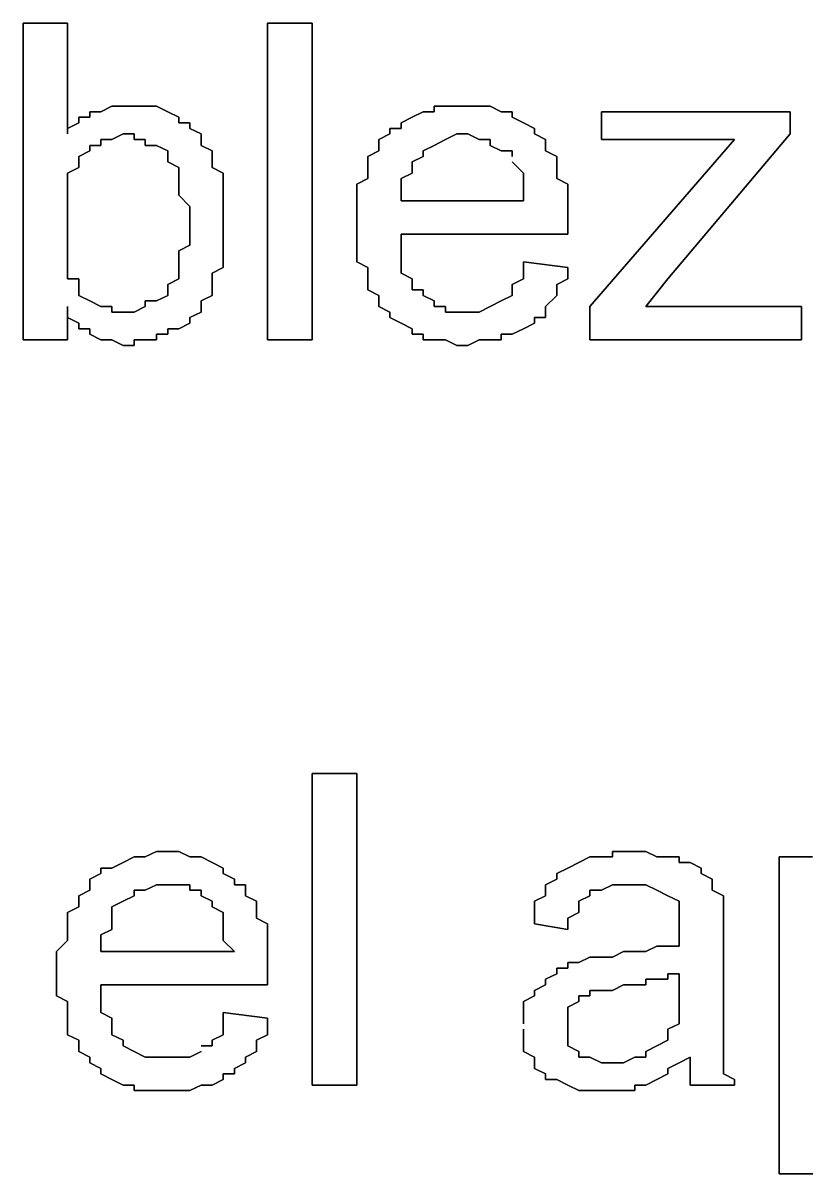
# Model space of a CAD drawing. Header units: metres. Extents: x 2.9 to 42.8, y 1.7 to 28.7.
# Drawn here: x 40.0332 to 40.282, y 18.7607 to 19.1258 of the extents above; entities that cross this region are included whole.
import ezdxf

# ---------------------------------------------------------------- set-up
doc = ezdxf.new("R2010")
doc.units = ezdxf.units.M
doc.layers.add('GRIS', color=8, linetype='Continuous')

msp = doc.modelspace()

# ---------------------------------------------------------------- linework, layer by layer
at = {"layer": 'GRIS', "lineweight": -3}
for points in [[(40.0473, 19.1258), (40.0332, 19.1258), (40.0473, 19.1258)], [(40.0332, 19.1258), (40.0332, 19.0253), (40.0332, 19.1258)], [(40.0473, 19.0906), (40.0473, 19.1258), (40.0473, 19.0906)], [(40.1249, 19.1258), (40.1108, 19.1258), (40.1249, 19.1258)], [(40.1108, 19.1258), (40.1108, 19.0253), (40.1108, 19.1258)], [(40.1249, 19.0253), (40.1249, 19.1258), (40.1249, 19.0253)], [(40.0614, 19.0994), (40.0579, 19.0976), (40.0614, 19.0994)], [(40.065, 19.0994), (40.0614, 19.0994), (40.065, 19.0994)], [(40.0685, 19.0994), (40.065, 19.0994), (40.0685, 19.0994)], [(40.072, 19.0994), (40.0685, 19.0994), (40.072, 19.0994)], [(40.0756, 19.0994), (40.072, 19.0994), (40.0756, 19.0994)], [(40.0791, 19.0976), (40.0756, 19.0994), (40.0791, 19.0976)], [(40.1673, 19.0994), (40.1637, 19.0994), (40.1673, 19.0994)], [(40.1637, 19.0994), (40.1637, 19.0976), (40.1637, 19.0994)], [(40.1708, 19.0994), (40.1673, 19.0994), (40.1708, 19.0994)], [(40.1743, 19.0994), (40.1708, 19.0994), (40.1743, 19.0994)], [(40.1779, 19.0994), (40.1743, 19.0994), (40.1779, 19.0994)], [(40.1814, 19.0994), (40.1779, 19.0994), (40.1814, 19.0994)], [(40.1849, 19.0976), (40.1814, 19.0994), (40.1849, 19.0976)], [(40.0544, 19.0959), (40.0509, 19.0959), (40.0544, 19.0959)], [(40.0509, 19.0959), (40.0509, 19.0941), (40.0509, 19.0959)], [(40.0579, 19.0976), (40.0544, 19.0976), (40.0579, 19.0976)], [(40.0544, 19.0976), (40.0544, 19.0959), (40.0544, 19.0976)], [(40.0826, 19.0959), (40.0791, 19.0976), (40.0826, 19.0959)], [(40.0826, 19.0941), (40.0826, 19.0959), (40.0826, 19.0941)], [(40.1567, 19.0959), (40.1532, 19.0941), (40.1567, 19.0959)], [(40.1602, 19.0976), (40.1567, 19.0959), (40.1602, 19.0976)], [(40.1637, 19.0976), (40.1602, 19.0976), (40.1637, 19.0976)], [(40.1884, 19.0976), (40.1849, 19.0976), (40.1884, 19.0976)], [(40.1884, 19.0959), (40.1884, 19.0976), (40.1884, 19.0959)], [(40.192, 19.0941), (40.1884, 19.0959), (40.192, 19.0941)], [(40.2766, 19.0976), (40.2167, 19.0976), (40.2766, 19.0976)], [(40.2167, 19.0976), (40.2167, 19.0888), (40.2167, 19.0976)], [(40.2766, 19.0906), (40.2766, 19.0976), (40.2766, 19.0906)], [(40.0509, 19.0941), (40.0473, 19.0923), (40.0509, 19.0941)], [(40.0473, 19.0923), (40.0473, 19.0906), (40.0473, 19.0923)], [(40.0861, 19.0941), (40.0826, 19.0941), (40.0861, 19.0941)], [(40.0861, 19.0923), (40.0861, 19.0941), (40.0861, 19.0923)], [(40.0897, 19.0906), (40.0861, 19.0923), (40.0897, 19.0906)], [(40.1532, 19.0923), (40.1496, 19.0923), (40.1532, 19.0923)], [(40.1496, 19.0923), (40.1496, 19.0906), (40.1496, 19.0923)], [(40.1532, 19.0941), (40.1532, 19.0923), (40.1532, 19.0941)], [(40.1955, 19.0923), (40.192, 19.0941), (40.1955, 19.0923)], [(40.1955, 19.0906), (40.1955, 19.0923), (40.1955, 19.0906)], [(40.0579, 19.087), (40.0579, 19.0888), (40.0579, 19.087)], [(40.0579, 19.0888), (40.0614, 19.0888), (40.0579, 19.0888)], [(40.0614, 19.0888), (40.065, 19.0906), (40.0614, 19.0888)], [(40.065, 19.0906), (40.0685, 19.0906), (40.065, 19.0906)], [(40.0685, 19.0906), (40.0685, 19.0888), (40.0685, 19.0906)], [(40.0685, 19.0888), (40.072, 19.0888), (40.0685, 19.0888)], [(40.072, 19.0888), (40.072, 19.087), (40.072, 19.0888)], [(40.0897, 19.087), (40.0897, 19.0906), (40.0897, 19.087)], [(40.1496, 19.0906), (40.1461, 19.0888), (40.1496, 19.0906)], [(40.1461, 19.0888), (40.1461, 19.087), (40.1461, 19.0888)], [(40.1637, 19.087), (40.1673, 19.0888), (40.1637, 19.087)], [(40.1673, 19.0888), (40.1708, 19.0906), (40.1673, 19.0888)], [(40.1708, 19.0906), (40.1743, 19.0906), (40.1708, 19.0906)], [(40.1743, 19.0906), (40.1779, 19.0888), (40.1743, 19.0906)], [(40.1779, 19.0888), (40.1814, 19.0888), (40.1779, 19.0888)], [(40.1814, 19.0888), (40.1814, 19.087), (40.1814, 19.0888)], [(40.199, 19.0888), (40.1955, 19.0906), (40.199, 19.0888)], [(40.199, 19.087), (40.199, 19.0888), (40.199, 19.087)], [(40.259, 19.0888), (40.2131, 19.0359), (40.259, 19.0888)], [(40.2167, 19.0888), (40.2484, 19.0888), (40.2167, 19.0888)], [(40.2378, 19.0447), (40.2766, 19.0906), (40.2378, 19.0447)], [(40.2484, 19.0888), (40.2519, 19.0888), (40.2484, 19.0888)], [(40.2519, 19.0888), (40.2555, 19.0888), (40.2519, 19.0888)], [(40.2555, 19.0888), (40.259, 19.0888), (40.2555, 19.0888)], [(40.0509, 19.0835), (40.0544, 19.0853), (40.0509, 19.0835)], [(40.0544, 19.0853), (40.0544, 19.087), (40.0544, 19.0853)], [(40.0544, 19.087), (40.0579, 19.087), (40.0544, 19.087)], [(40.072, 19.087), (40.0756, 19.087), (40.072, 19.087)], [(40.0756, 19.087), (40.0791, 19.0853), (40.0756, 19.087)], [(40.0791, 19.0853), (40.0791, 19.0835), (40.0791, 19.0853)], [(40.0932, 19.0853), (40.0897, 19.087), (40.0932, 19.0853)], [(40.0932, 19.0835), (40.0932, 19.0853), (40.0932, 19.0835)], [(40.1461, 19.0853), (40.1426, 19.0835), (40.1461, 19.0853)], [(40.1461, 19.087), (40.1461, 19.0853), (40.1461, 19.087)], [(40.1602, 19.0853), (40.1637, 19.087), (40.1602, 19.0853)], [(40.1602, 19.0835), (40.1602, 19.0853), (40.1602, 19.0835)], [(40.1814, 19.087), (40.1849, 19.0853), (40.1814, 19.087)], [(40.1849, 19.0853), (40.1884, 19.0853), (40.1849, 19.0853)], [(40.1884, 19.0853), (40.1884, 19.0835), (40.1884, 19.0853)], [(40.199, 19.0853), (40.199, 19.087), (40.199, 19.0853)], [(40.2026, 19.0835), (40.199, 19.0853), (40.2026, 19.0835)], [(40.0509, 19.0818), (40.0509, 19.0835), (40.0509, 19.0818)], [(40.0509, 19.08), (40.0509, 19.0818), (40.0509, 19.08)], [(40.0791, 19.0835), (40.0791, 19.0818), (40.0791, 19.0835)], [(40.0791, 19.0818), (40.0826, 19.08), (40.0791, 19.0818)], [(40.0932, 19.0818), (40.0932, 19.0835), (40.0932, 19.0818)], [(40.0932, 19.08), (40.0932, 19.0818), (40.0932, 19.08)], [(40.1426, 19.0835), (40.1426, 19.0818), (40.1426, 19.0835)], [(40.1426, 19.0818), (40.1426, 19.0782), (40.1426, 19.0818)], [(40.1567, 19.0818), (40.1602, 19.0835), (40.1567, 19.0818)], [(40.1567, 19.08), (40.1567, 19.0818), (40.1567, 19.08)], [(40.1884, 19.0818), (40.192, 19.0782), (40.1884, 19.0818)], [(40.2026, 19.0818), (40.2026, 19.0835), (40.2026, 19.0818)], [(40.2026, 19.0782), (40.2026, 19.0818), (40.2026, 19.0782)], [(40.0473, 19.0782), (40.0509, 19.08), (40.0473, 19.0782)], [(40.0473, 19.0747), (40.0473, 19.0782), (40.0473, 19.0747)], [(40.0826, 19.08), (40.0826, 19.0782), (40.0826, 19.08)], [(40.0826, 19.0782), (40.0826, 19.0747), (40.0826, 19.0782)], [(40.0967, 19.0782), (40.0932, 19.08), (40.0967, 19.0782)], [(40.0967, 19.0765), (40.0967, 19.0782), (40.0967, 19.0765)], [(40.0967, 19.0729), (40.0967, 19.0765), (40.0967, 19.0729)], [(40.1426, 19.0765), (40.1391, 19.0747), (40.1426, 19.0765)], [(40.1426, 19.0782), (40.1426, 19.0765), (40.1426, 19.0782)], [(40.1532, 19.0765), (40.1567, 19.0782), (40.1532, 19.0765)], [(40.1532, 19.0747), (40.1532, 19.0765), (40.1532, 19.0747)], [(40.1567, 19.0782), (40.1567, 19.08), (40.1567, 19.0782)], [(40.192, 19.0782), (40.192, 19.0765), (40.192, 19.0782)], [(40.192, 19.0765), (40.192, 19.0747), (40.192, 19.0765)], [(40.2026, 19.0765), (40.2026, 19.0782), (40.2026, 19.0765)], [(40.2061, 19.0747), (40.2026, 19.0765), (40.2061, 19.0747)], [(40.0473, 19.0729), (40.0473, 19.0747), (40.0473, 19.0729)], [(40.0473, 19.0712), (40.0473, 19.0729), (40.0473, 19.0712)], [(40.0826, 19.0747), (40.0826, 19.0729), (40.0826, 19.0747)], [(40.0826, 19.0729), (40.0826, 19.0712), (40.0826, 19.0729)], [(40.0967, 19.0712), (40.0967, 19.0729), (40.0967, 19.0712)], [(40.1391, 19.0747), (40.1391, 19.0729), (40.1391, 19.0747)], [(40.1391, 19.0729), (40.1391, 19.0694), (40.1391, 19.0729)], [(40.1532, 19.0712), (40.1532, 19.0747), (40.1532, 19.0712)], [(40.192, 19.0747), (40.192, 19.0712), (40.192, 19.0747)], [(40.2061, 19.0712), (40.2061, 19.0747), (40.2061, 19.0712)], [(40.0473, 19.0676), (40.0473, 19.0712), (40.0473, 19.0676)], [(40.0826, 19.0712), (40.0861, 19.0676), (40.0826, 19.0712)], [(40.0967, 19.0694), (40.0967, 19.0712), (40.0967, 19.0694)], [(40.0967, 19.0659), (40.0967, 19.0694), (40.0967, 19.0659)], [(40.1391, 19.0694), (40.1391, 19.0676), (40.1391, 19.0694)], [(40.1532, 19.0694), (40.1532, 19.0712), (40.1532, 19.0694)], [(40.192, 19.0694), (40.1532, 19.0694), (40.192, 19.0694)], [(40.192, 19.0712), (40.192, 19.0694), (40.192, 19.0712)], [(40.2061, 19.0694), (40.2061, 19.0712), (40.2061, 19.0694)], [(40.2061, 19.0676), (40.2061, 19.0694), (40.2061, 19.0676)], [(40.0473, 19.0659), (40.0473, 19.0676), (40.0473, 19.0659)], [(40.0473, 19.0623), (40.0473, 19.0659), (40.0473, 19.0623)], [(40.0861, 19.0676), (40.0861, 19.0659), (40.0861, 19.0676)], [(40.0861, 19.0659), (40.0861, 19.0623), (40.0861, 19.0659)], [(40.0967, 19.0641), (40.0967, 19.0659), (40.0967, 19.0641)], [(40.1391, 19.0676), (40.1391, 19.0641), (40.1391, 19.0676)], [(40.2061, 19.0641), (40.2061, 19.0676), (40.2061, 19.0641)], [(40.0473, 19.0588), (40.0473, 19.0623), (40.0473, 19.0588)], [(40.0861, 19.0623), (40.0861, 19.0606), (40.0861, 19.0623)], [(40.0967, 19.0623), (40.0967, 19.0641), (40.0967, 19.0623)], [(40.0967, 19.0606), (40.0967, 19.0623), (40.0967, 19.0606)], [(40.1391, 19.0641), (40.1391, 19.0623), (40.1391, 19.0641)], [(40.1391, 19.0623), (40.1391, 19.0606), (40.1391, 19.0623)], [(40.2061, 19.0623), (40.2061, 19.0641), (40.2061, 19.0623)], [(40.2061, 19.0606), (40.2061, 19.0623), (40.2061, 19.0606)], [(40.0473, 19.0571), (40.0473, 19.0588), (40.0473, 19.0571)], [(40.0861, 19.0606), (40.0861, 19.0588), (40.0861, 19.0606)], [(40.0861, 19.0588), (40.0861, 19.0553), (40.0861, 19.0588)], [(40.0967, 19.0571), (40.0967, 19.0606), (40.0967, 19.0571)], [(40.1391, 19.0606), (40.1391, 19.0571), (40.1391, 19.0606)], [(40.1532, 19.0571), (40.1532, 19.0588), (40.1532, 19.0571)], [(40.1532, 19.0588), (40.2061, 19.0588), (40.1532, 19.0588)], [(40.2061, 19.0588), (40.2061, 19.0606), (40.2061, 19.0588)], [(40.0473, 19.0535), (40.0473, 19.0571), (40.0473, 19.0535)], [(40.0861, 19.0553), (40.0826, 19.0535), (40.0861, 19.0553)], [(40.0967, 19.0553), (40.0967, 19.0571), (40.0967, 19.0553)], [(40.0967, 19.0518), (40.0967, 19.0553), (40.0967, 19.0518)], [(40.1391, 19.0571), (40.1391, 19.0553), (40.1391, 19.0571)], [(40.1391, 19.0553), (40.1391, 19.0518), (40.1391, 19.0553)], [(40.1532, 19.0535), (40.1532, 19.0571), (40.1532, 19.0535)], [(40.0473, 19.0518), (40.0473, 19.0535), (40.0473, 19.0518)], [(40.0473, 19.05), (40.0473, 19.0518), (40.0473, 19.05)], [(40.0826, 19.0535), (40.0826, 19.0518), (40.0826, 19.0535)], [(40.0826, 19.0518), (40.0826, 19.0482), (40.0826, 19.0518)], [(40.0967, 19.05), (40.0967, 19.0518), (40.0967, 19.05)], [(40.1391, 19.0518), (40.1391, 19.05), (40.1391, 19.0518)], [(40.1532, 19.0518), (40.1532, 19.0535), (40.1532, 19.0518)], [(40.1532, 19.0482), (40.1532, 19.0518), (40.1532, 19.0482)], [(40.0473, 19.0465), (40.0473, 19.05), (40.0473, 19.0465)], [(40.0826, 19.0482), (40.0826, 19.0465), (40.0826, 19.0482)], [(40.0932, 19.0465), (40.0967, 19.0482), (40.0932, 19.0465)], [(40.0967, 19.0482), (40.0967, 19.05), (40.0967, 19.0482)], [(40.1391, 19.05), (40.1426, 19.0482), (40.1391, 19.05)], [(40.1426, 19.0482), (40.1426, 19.0447), (40.1426, 19.0482)], [(40.1532, 19.0465), (40.1532, 19.0482), (40.1532, 19.0465)], [(40.192, 19.05), (40.192, 19.0465), (40.192, 19.05)], [(40.2061, 19.0482), (40.192, 19.05), (40.2061, 19.0482)], [(40.2061, 19.0447), (40.2061, 19.0482), (40.2061, 19.0447)], [(40.0473, 19.0447), (40.0473, 19.0465), (40.0473, 19.0447)], [(40.0509, 19.0447), (40.0473, 19.0447), (40.0509, 19.0447)], [(40.0509, 19.0412), (40.0509, 19.0447), (40.0509, 19.0412)], [(40.0826, 19.0447), (40.0791, 19.0429), (40.0826, 19.0447)], [(40.0826, 19.0465), (40.0826, 19.0447), (40.0826, 19.0465)], [(40.0932, 19.0429), (40.0932, 19.0465), (40.0932, 19.0429)], [(40.1426, 19.0447), (40.1426, 19.0429), (40.1426, 19.0447)], [(40.1567, 19.0447), (40.1532, 19.0465), (40.1567, 19.0447)], [(40.1567, 19.0429), (40.1567, 19.0447), (40.1567, 19.0429)], [(40.192, 19.0447), (40.1884, 19.0429), (40.192, 19.0447)], [(40.192, 19.0465), (40.192, 19.0447), (40.192, 19.0465)], [(40.2026, 19.0429), (40.2061, 19.0447), (40.2026, 19.0429)], [(40.2308, 19.0359), (40.2378, 19.0447), (40.2308, 19.0359)], [(40.0509, 19.0394), (40.0509, 19.0412), (40.0509, 19.0394)], [(40.0791, 19.0429), (40.0791, 19.0412), (40.0791, 19.0429)], [(40.0791, 19.0412), (40.0791, 19.0394), (40.0791, 19.0412)], [(40.0932, 19.0412), (40.0932, 19.0429), (40.0932, 19.0412)], [(40.0932, 19.0394), (40.0932, 19.0412), (40.0932, 19.0394)], [(40.1426, 19.0429), (40.1426, 19.0412), (40.1426, 19.0429)], [(40.1426, 19.0412), (40.1461, 19.0394), (40.1426, 19.0412)], [(40.1567, 19.0412), (40.1567, 19.0429), (40.1567, 19.0412)], [(40.1602, 19.0412), (40.1567, 19.0412), (40.1602, 19.0412)], [(40.1602, 19.0394), (40.1602, 19.0412), (40.1602, 19.0394)], [(40.1884, 19.0429), (40.1884, 19.0412), (40.1884, 19.0429)], [(40.1884, 19.0412), (40.1884, 19.0394), (40.1884, 19.0412)], [(40.2026, 19.0412), (40.2026, 19.0429), (40.2026, 19.0412)], [(40.2026, 19.0394), (40.2026, 19.0412), (40.2026, 19.0394)], [(40.0544, 19.0377), (40.0509, 19.0394), (40.0544, 19.0377)], [(40.0579, 19.0359), (40.0544, 19.0377), (40.0579, 19.0359)], [(40.0756, 19.0377), (40.072, 19.0377), (40.0756, 19.0377)], [(40.072, 19.0377), (40.072, 19.0359), (40.072, 19.0377)], [(40.0791, 19.0394), (40.0756, 19.0377), (40.0791, 19.0394)], [(40.0897, 19.0377), (40.0932, 19.0394), (40.0897, 19.0377)], [(40.0897, 19.0359), (40.0897, 19.0377), (40.0897, 19.0359)], [(40.1461, 19.0394), (40.1461, 19.0377), (40.1461, 19.0394)], [(40.1461, 19.0377), (40.1461, 19.0359), (40.1461, 19.0377)], [(40.1637, 19.0377), (40.1602, 19.0394), (40.1637, 19.0377)], [(40.1637, 19.0359), (40.1637, 19.0377), (40.1637, 19.0359)], [(40.1849, 19.0377), (40.1814, 19.0359), (40.1849, 19.0377)], [(40.1884, 19.0394), (40.1849, 19.0377), (40.1884, 19.0394)], [(40.199, 19.0359), (40.2026, 19.0394), (40.199, 19.0359)], [(40.0473, 19.0253), (40.0473, 19.0359), (40.0473, 19.0253)], [(40.0473, 19.0359), (40.0473, 19.0341), (40.0473, 19.0359)], [(40.0473, 19.0341), (40.0473, 19.0324), (40.0473, 19.0341)], [(40.0614, 19.0359), (40.0579, 19.0359), (40.0614, 19.0359)], [(40.0614, 19.0341), (40.0614, 19.0359), (40.0614, 19.0341)], [(40.065, 19.0341), (40.0614, 19.0341), (40.065, 19.0341)], [(40.0685, 19.0341), (40.065, 19.0341), (40.0685, 19.0341)], [(40.072, 19.0359), (40.0685, 19.0341), (40.072, 19.0359)], [(40.0861, 19.0324), (40.0897, 19.0341), (40.0861, 19.0324)], [(40.0897, 19.0341), (40.0897, 19.0359), (40.0897, 19.0341)], [(40.1461, 19.0359), (40.1496, 19.0341), (40.1461, 19.0359)], [(40.1496, 19.0341), (40.1496, 19.0324), (40.1496, 19.0341)], [(40.1673, 19.0359), (40.1637, 19.0359), (40.1673, 19.0359)], [(40.1673, 19.0341), (40.1673, 19.0359), (40.1673, 19.0341)], [(40.1708, 19.0341), (40.1673, 19.0341), (40.1708, 19.0341)], [(40.1743, 19.0341), (40.1708, 19.0341), (40.1743, 19.0341)], [(40.1779, 19.0341), (40.1743, 19.0341), (40.1779, 19.0341)], [(40.1814, 19.0359), (40.1779, 19.0341), (40.1814, 19.0359)], [(40.199, 19.0341), (40.199, 19.0359), (40.199, 19.0341)], [(40.199, 19.0324), (40.199, 19.0341), (40.199, 19.0324)], [(40.2131, 19.0359), (40.2131, 19.0253), (40.2131, 19.0359)], [(40.2343, 19.0359), (40.2308, 19.0359), (40.2343, 19.0359)], [(40.2378, 19.0359), (40.2343, 19.0359), (40.2378, 19.0359)], [(40.2414, 19.0359), (40.2378, 19.0359), (40.2414, 19.0359)], [(40.2449, 19.0359), (40.2414, 19.0359), (40.2449, 19.0359)], [(40.2802, 19.0359), (40.2449, 19.0359), (40.2802, 19.0359)], [(40.2802, 19.0253), (40.2802, 19.0359), (40.2802, 19.0253)], [(40.0473, 19.0324), (40.0509, 19.0306), (40.0473, 19.0324)], [(40.0509, 19.0306), (40.0509, 19.0288), (40.0509, 19.0306)], [(40.0826, 19.0288), (40.0861, 19.0306), (40.0826, 19.0288)], [(40.0861, 19.0306), (40.0861, 19.0324), (40.0861, 19.0306)], [(40.1496, 19.0324), (40.1532, 19.0306), (40.1496, 19.0324)], [(40.1532, 19.0306), (40.1567, 19.0288), (40.1532, 19.0306)], [(40.192, 19.0288), (40.1955, 19.0306), (40.192, 19.0288)], [(40.1955, 19.0306), (40.1955, 19.0324), (40.1955, 19.0306)], [(40.1955, 19.0324), (40.199, 19.0324), (40.1955, 19.0324)], [(40.0509, 19.0288), (40.0544, 19.0288), (40.0509, 19.0288)], [(40.0544, 19.0288), (40.0544, 19.0271), (40.0544, 19.0288)], [(40.0544, 19.0271), (40.0579, 19.0253), (40.0544, 19.0271)], [(40.0756, 19.0253), (40.0756, 19.0271), (40.0756, 19.0253)], [(40.0756, 19.0271), (40.0791, 19.0271), (40.0756, 19.0271)], [(40.0791, 19.0271), (40.0791, 19.0288), (40.0791, 19.0271)], [(40.0791, 19.0288), (40.0826, 19.0288), (40.0791, 19.0288)], [(40.1567, 19.0288), (40.1567, 19.0271), (40.1567, 19.0288)], [(40.1567, 19.0271), (40.1602, 19.0271), (40.1567, 19.0271)], [(40.1602, 19.0271), (40.1602, 19.0253), (40.1602, 19.0271)], [(40.1849, 19.0253), (40.1849, 19.0271), (40.1849, 19.0253)], [(40.1849, 19.0271), (40.1884, 19.0271), (40.1849, 19.0271)], [(40.1884, 19.0271), (40.192, 19.0288), (40.1884, 19.0271)], [(40.0332, 19.0253), (40.0473, 19.0253), (40.0332, 19.0253)], [(40.0579, 19.0253), (40.0614, 19.0253), (40.0579, 19.0253)], [(40.0614, 19.0253), (40.065, 19.0235), (40.0614, 19.0253)], [(40.065, 19.0235), (40.0685, 19.0235), (40.065, 19.0235)], [(40.0685, 19.0235), (40.0685, 19.0253), (40.0685, 19.0235)], [(40.0685, 19.0253), (40.072, 19.0253), (40.0685, 19.0253)], [(40.072, 19.0253), (40.0756, 19.0253), (40.072, 19.0253)], [(40.1108, 19.0253), (40.1249, 19.0253), (40.1108, 19.0253)], [(40.1602, 19.0253), (40.1637, 19.0253), (40.1602, 19.0253)], [(40.1637, 19.0253), (40.1673, 19.0253), (40.1637, 19.0253)], [(40.1673, 19.0253), (40.1708, 19.0235), (40.1673, 19.0253)], [(40.1708, 19.0235), (40.1743, 19.0235), (40.1708, 19.0235)], [(40.1743, 19.0235), (40.1779, 19.0253), (40.1743, 19.0235)], [(40.1779, 19.0253), (40.1814, 19.0253), (40.1779, 19.0253)], [(40.1814, 19.0253), (40.1849, 19.0253), (40.1814, 19.0253)], [(40.2131, 19.0253), (40.2802, 19.0253), (40.2131, 19.0253)], [(40.1391, 18.8877), (40.1249, 18.8877), (40.1391, 18.8877)], [(40.1249, 18.8877), (40.1249, 18.7889), (40.1249, 18.8877)], [(40.1391, 18.7889), (40.1391, 18.8877), (40.1391, 18.7889)], [(40.0685, 18.8613), (40.065, 18.8595), (40.0685, 18.8613)], [(40.072, 18.8613), (40.0685, 18.8613), (40.072, 18.8613)], [(40.0756, 18.863), (40.072, 18.8613), (40.0756, 18.863)], [(40.0791, 18.863), (40.0756, 18.863), (40.0791, 18.863)], [(40.0826, 18.863), (40.0791, 18.863), (40.0826, 18.863)], [(40.0861, 18.8613), (40.0826, 18.863), (40.0861, 18.8613)], [(40.0897, 18.8613), (40.0861, 18.8613), (40.0897, 18.8613)], [(40.0932, 18.8595), (40.0897, 18.8613), (40.0932, 18.8595)], [(40.2131, 18.8613), (40.2096, 18.8595), (40.2131, 18.8613)], [(40.2167, 18.8613), (40.2131, 18.8613), (40.2167, 18.8613)], [(40.2202, 18.8613), (40.2167, 18.8613), (40.2202, 18.8613)], [(40.2237, 18.863), (40.2202, 18.863), (40.2237, 18.863)], [(40.2202, 18.863), (40.2202, 18.8613), (40.2202, 18.863)], [(40.2273, 18.863), (40.2237, 18.863), (40.2273, 18.863)], [(40.2308, 18.863), (40.2273, 18.863), (40.2308, 18.863)], [(40.2343, 18.8613), (40.2308, 18.863), (40.2343, 18.8613)], [(40.2378, 18.8613), (40.2343, 18.8613), (40.2378, 18.8613)], [(40.2414, 18.8613), (40.2378, 18.8613), (40.2414, 18.8613)], [(40.2414, 18.8595), (40.2414, 18.8613), (40.2414, 18.8595)], [(40.2837, 18.8613), (40.2731, 18.8613), (40.2837, 18.8613)], [(40.2731, 18.8613), (40.2731, 18.7607), (40.2731, 18.8613)], [(40.0614, 18.8577), (40.0579, 18.8577), (40.0614, 18.8577)], [(40.0579, 18.8577), (40.0579, 18.856), (40.0579, 18.8577)], [(40.065, 18.8595), (40.0614, 18.8577), (40.065, 18.8595)], [(40.0967, 18.8577), (40.0932, 18.8595), (40.0967, 18.8577)], [(40.0967, 18.856), (40.0967, 18.8577), (40.0967, 18.856)], [(40.2061, 18.8577), (40.2026, 18.856), (40.2061, 18.8577)], [(40.2096, 18.8595), (40.2061, 18.8577), (40.2096, 18.8595)], [(40.2449, 18.8595), (40.2414, 18.8595), (40.2449, 18.8595)], [(40.2484, 18.8577), (40.2449, 18.8595), (40.2484, 18.8577)], [(40.2484, 18.856), (40.2484, 18.8577), (40.2484, 18.856)], [(40.0579, 18.856), (40.0544, 18.8542), (40.0579, 18.856)], [(40.0544, 18.8542), (40.0544, 18.8524), (40.0544, 18.8542)], [(40.1003, 18.8542), (40.0967, 18.856), (40.1003, 18.8542)], [(40.1003, 18.8524), (40.1003, 18.8542), (40.1003, 18.8524)], [(40.2026, 18.8542), (40.199, 18.8524), (40.2026, 18.8542)], [(40.2026, 18.856), (40.2026, 18.8542), (40.2026, 18.856)], [(40.2519, 18.8542), (40.2484, 18.856), (40.2519, 18.8542)], [(40.2519, 18.8524), (40.2519, 18.8542), (40.2519, 18.8524)], [(40.0544, 18.8507), (40.0509, 18.8489), (40.0544, 18.8507)], [(40.0544, 18.8524), (40.0544, 18.8507), (40.0544, 18.8524)], [(40.0685, 18.8489), (40.0685, 18.8507), (40.0685, 18.8489)], [(40.0685, 18.8507), (40.072, 18.8507), (40.0685, 18.8507)], [(40.072, 18.8507), (40.0756, 18.8524), (40.072, 18.8507)], [(40.0756, 18.8524), (40.0791, 18.8524), (40.0756, 18.8524)], [(40.0791, 18.8524), (40.0826, 18.8524), (40.0791, 18.8524)], [(40.0826, 18.8524), (40.0861, 18.8524), (40.0826, 18.8524)], [(40.0861, 18.8524), (40.0861, 18.8507), (40.0861, 18.8524)], [(40.0861, 18.8507), (40.0897, 18.8507), (40.0861, 18.8507)], [(40.0897, 18.8507), (40.0897, 18.8489), (40.0897, 18.8507)], [(40.1038, 18.8524), (40.1003, 18.8524), (40.1038, 18.8524)], [(40.1038, 18.8507), (40.1038, 18.8524), (40.1038, 18.8507)], [(40.1038, 18.8489), (40.1038, 18.8507), (40.1038, 18.8489)], [(40.199, 18.8524), (40.199, 18.8507), (40.199, 18.8524)], [(40.199, 18.8507), (40.199, 18.8489), (40.199, 18.8507)], [(40.2131, 18.8489), (40.2131, 18.8507), (40.2131, 18.8489)], [(40.2131, 18.8507), (40.2167, 18.8507), (40.2131, 18.8507)], [(40.2167, 18.8507), (40.2202, 18.8524), (40.2167, 18.8507)], [(40.2202, 18.8524), (40.2237, 18.8524), (40.2202, 18.8524)], [(40.2237, 18.8524), (40.2273, 18.8524), (40.2237, 18.8524)], [(40.2273, 18.8524), (40.2308, 18.8524), (40.2273, 18.8524)], [(40.2308, 18.8524), (40.2343, 18.8507), (40.2308, 18.8524)], [(40.2343, 18.8507), (40.2378, 18.8489), (40.2343, 18.8507)], [(40.2519, 18.8507), (40.2519, 18.8524), (40.2519, 18.8507)], [(40.2555, 18.8489), (40.2519, 18.8507), (40.2555, 18.8489)], [(40.0509, 18.8489), (40.0509, 18.8472), (40.0509, 18.8489)], [(40.0509, 18.8472), (40.0509, 18.8454), (40.0509, 18.8472)], [(40.0614, 18.8454), (40.065, 18.8472), (40.0614, 18.8454)], [(40.065, 18.8472), (40.0685, 18.8489), (40.065, 18.8472)], [(40.0897, 18.8489), (40.0932, 18.8472), (40.0897, 18.8489)], [(40.0932, 18.8472), (40.0932, 18.8454), (40.0932, 18.8472)], [(40.1073, 18.8472), (40.1038, 18.8489), (40.1073, 18.8472)], [(40.1073, 18.8454), (40.1073, 18.8472), (40.1073, 18.8454)], [(40.199, 18.8489), (40.1955, 18.8472), (40.199, 18.8489)], [(40.1955, 18.8472), (40.1955, 18.8454), (40.1955, 18.8472)], [(40.2096, 18.8472), (40.2131, 18.8489), (40.2096, 18.8472)], [(40.2096, 18.8436), (40.2096, 18.8472), (40.2096, 18.8436)], [(40.2378, 18.8489), (40.2414, 18.8472), (40.2378, 18.8489)], [(40.2414, 18.8472), (40.2414, 18.8454), (40.2414, 18.8472)], [(40.2555, 18.8472), (40.2555, 18.8489), (40.2555, 18.8472)], [(40.2555, 18.8454), (40.2555, 18.8472), (40.2555, 18.8454)], [(40.0509, 18.8454), (40.0473, 18.8436), (40.0509, 18.8454)], [(40.0473, 18.8436), (40.0473, 18.8419), (40.0473, 18.8436)], [(40.0614, 18.8436), (40.0614, 18.8454), (40.0614, 18.8436)], [(40.0614, 18.8419), (40.0614, 18.8436), (40.0614, 18.8419)], [(40.0932, 18.8454), (40.0967, 18.8436), (40.0932, 18.8454)], [(40.0967, 18.8436), (40.0967, 18.8419), (40.0967, 18.8436)], [(40.1073, 18.8436), (40.1073, 18.8454), (40.1073, 18.8436)], [(40.1073, 18.8419), (40.1073, 18.8436), (40.1073, 18.8419)], [(40.1955, 18.8454), (40.1955, 18.8436), (40.1955, 18.8454)], [(40.1955, 18.8436), (40.1955, 18.8401), (40.1955, 18.8436)], [(40.2061, 18.8419), (40.2096, 18.8436), (40.2061, 18.8419)], [(40.2414, 18.8454), (40.2414, 18.8436), (40.2414, 18.8454)], [(40.2414, 18.8436), (40.2414, 18.8401), (40.2414, 18.8436)], [(40.2555, 18.8436), (40.2555, 18.8454), (40.2555, 18.8436)], [(40.2555, 18.8401), (40.2555, 18.8436), (40.2555, 18.8401)], [(40.0473, 18.8419), (40.0473, 18.8401), (40.0473, 18.8419)], [(40.0473, 18.8401), (40.0473, 18.8366), (40.0473, 18.8401)], [(40.0614, 18.8383), (40.0614, 18.8419), (40.0614, 18.8383)], [(40.0967, 18.8419), (40.0967, 18.8401), (40.0967, 18.8419)], [(40.0967, 18.8401), (40.0967, 18.8366), (40.0967, 18.8401)], [(40.1108, 18.8401), (40.1073, 18.8419), (40.1108, 18.8401)], [(40.1108, 18.8366), (40.1108, 18.8401), (40.1108, 18.8366)], [(40.1955, 18.8401), (40.2061, 18.8383), (40.1955, 18.8401)], [(40.2061, 18.8401), (40.2061, 18.8419), (40.2061, 18.8401)], [(40.2061, 18.8383), (40.2061, 18.8401), (40.2061, 18.8383)], [(40.2414, 18.8401), (40.2414, 18.8383), (40.2414, 18.8401)], [(40.2555, 18.8366), (40.2555, 18.8401), (40.2555, 18.8366)], [(40.0473, 18.8366), (40.0473, 18.8348), (40.0473, 18.8366)], [(40.0579, 18.8366), (40.0614, 18.8383), (40.0579, 18.8366)], [(40.0579, 18.8348), (40.0579, 18.8366), (40.0579, 18.8348)], [(40.0967, 18.8366), (40.0967, 18.8348), (40.0967, 18.8366)], [(40.1108, 18.8348), (40.1108, 18.8366), (40.1108, 18.8348)], [(40.2414, 18.8383), (40.2414, 18.8366), (40.2414, 18.8383)], [(40.2414, 18.8366), (40.2414, 18.8348), (40.2414, 18.8366)], [(40.2555, 18.8348), (40.2555, 18.8366), (40.2555, 18.8348)], [(40.0473, 18.8348), (40.0438, 18.8313), (40.0473, 18.8348)], [(40.0579, 18.8313), (40.0579, 18.8348), (40.0579, 18.8313)], [(40.0967, 18.8348), (40.1003, 18.8313), (40.0967, 18.8348)], [(40.1108, 18.8313), (40.1108, 18.8348), (40.1108, 18.8313)], [(40.2343, 18.833), (40.2308, 18.8313), (40.2343, 18.833)], [(40.2378, 18.833), (40.2343, 18.833), (40.2378, 18.833)], [(40.2414, 18.833), (40.2378, 18.833), (40.2414, 18.833)], [(40.2414, 18.8348), (40.2414, 18.833), (40.2414, 18.8348)], [(40.2555, 18.8189), (40.2555, 18.8348), (40.2555, 18.8189)], [(40.0438, 18.8313), (40.0438, 18.8295), (40.0438, 18.8313)], [(40.0438, 18.8295), (40.0438, 18.826), (40.0438, 18.8295)], [(40.1003, 18.8313), (40.0579, 18.8313), (40.1003, 18.8313)], [(40.1108, 18.8295), (40.1108, 18.8313), (40.1108, 18.8295)], [(40.1108, 18.826), (40.1108, 18.8295), (40.1108, 18.826)], [(40.2131, 18.8295), (40.2096, 18.8278), (40.2131, 18.8295)], [(40.2167, 18.8295), (40.2131, 18.8295), (40.2167, 18.8295)], [(40.2202, 18.8295), (40.2167, 18.8295), (40.2202, 18.8295)], [(40.2237, 18.8313), (40.2202, 18.8295), (40.2237, 18.8313)], [(40.2273, 18.8313), (40.2237, 18.8313), (40.2273, 18.8313)], [(40.2308, 18.8313), (40.2273, 18.8313), (40.2308, 18.8313)], [(40.0438, 18.826), (40.0438, 18.8242), (40.0438, 18.826)], [(40.1108, 18.8242), (40.1108, 18.826), (40.1108, 18.8242)], [(40.2061, 18.826), (40.2026, 18.826), (40.2061, 18.826)], [(40.2026, 18.826), (40.2026, 18.8242), (40.2026, 18.826)], [(40.2096, 18.8278), (40.2061, 18.8278), (40.2096, 18.8278)], [(40.2061, 18.8278), (40.2061, 18.826), (40.2061, 18.8278)], [(40.0438, 18.8242), (40.0438, 18.8225), (40.0438, 18.8242)], [(40.0438, 18.8225), (40.0438, 18.8207), (40.0438, 18.8225)], [(40.1108, 18.8225), (40.1108, 18.8242), (40.1108, 18.8225)], [(40.1108, 18.8207), (40.1108, 18.8225), (40.1108, 18.8207)], [(40.2026, 18.8242), (40.199, 18.8225), (40.2026, 18.8242)], [(40.199, 18.8225), (40.199, 18.8207), (40.199, 18.8225)], [(40.2308, 18.8207), (40.2308, 18.8225), (40.2308, 18.8207)], [(40.2308, 18.8225), (40.2343, 18.8225), (40.2308, 18.8225)], [(40.2343, 18.8225), (40.2378, 18.8225), (40.2343, 18.8225)], [(40.2378, 18.8225), (40.2378, 18.8242), (40.2378, 18.8225)], [(40.2378, 18.8242), (40.2414, 18.8242), (40.2378, 18.8242)], [(40.2414, 18.8242), (40.2414, 18.8207), (40.2414, 18.8242)], [(40.0438, 18.8207), (40.0438, 18.8172), (40.0438, 18.8207)], [(40.0579, 18.8189), (40.0579, 18.8207), (40.0579, 18.8189)], [(40.0579, 18.8207), (40.1108, 18.8207), (40.0579, 18.8207)], [(40.0579, 18.8154), (40.0579, 18.8189), (40.0579, 18.8154)], [(40.199, 18.8207), (40.1955, 18.8189), (40.199, 18.8207)], [(40.1955, 18.8189), (40.1955, 18.8172), (40.1955, 18.8189)], [(40.2131, 18.8172), (40.2131, 18.8189), (40.2131, 18.8172)], [(40.2131, 18.8189), (40.2167, 18.8189), (40.2131, 18.8189)], [(40.2167, 18.8189), (40.2202, 18.8189), (40.2167, 18.8189)], [(40.2202, 18.8189), (40.2237, 18.8207), (40.2202, 18.8189)], [(40.2237, 18.8207), (40.2273, 18.8207), (40.2237, 18.8207)], [(40.2273, 18.8207), (40.2308, 18.8207), (40.2273, 18.8207)], [(40.2414, 18.8207), (40.2414, 18.8189), (40.2414, 18.8207)], [(40.2414, 18.8189), (40.2414, 18.8172), (40.2414, 18.8189)], [(40.2555, 18.8154), (40.2555, 18.8189), (40.2555, 18.8154)], [(40.0438, 18.8172), (40.0473, 18.8154), (40.0438, 18.8172)], [(40.0473, 18.8154), (40.0473, 18.8119), (40.0473, 18.8154)], [(40.0579, 18.8136), (40.0579, 18.8154), (40.0579, 18.8136)], [(40.1955, 18.8172), (40.192, 18.8154), (40.1955, 18.8172)], [(40.192, 18.8154), (40.192, 18.8119), (40.192, 18.8154)], [(40.2061, 18.8136), (40.2096, 18.8154), (40.2061, 18.8136)], [(40.2096, 18.8154), (40.2096, 18.8172), (40.2096, 18.8154)], [(40.2096, 18.8172), (40.2131, 18.8172), (40.2096, 18.8172)], [(40.2414, 18.8172), (40.2414, 18.8136), (40.2414, 18.8172)], [(40.2555, 18.8119), (40.2555, 18.8154), (40.2555, 18.8119)], [(40.0473, 18.8119), (40.0473, 18.8101), (40.0473, 18.8119)], [(40.0473, 18.8101), (40.0473, 18.8083), (40.0473, 18.8101)], [(40.0579, 18.8119), (40.0579, 18.8136), (40.0579, 18.8119)], [(40.0614, 18.8101), (40.0579, 18.8119), (40.0614, 18.8101)], [(40.0614, 18.8066), (40.0614, 18.8101), (40.0614, 18.8066)], [(40.0967, 18.8119), (40.0967, 18.8101), (40.0967, 18.8119)], [(40.1108, 18.8101), (40.0967, 18.8119), (40.1108, 18.8101)], [(40.0967, 18.8101), (40.0967, 18.8066), (40.0967, 18.8101)], [(40.1108, 18.8083), (40.1108, 18.8101), (40.1108, 18.8083)], [(40.192, 18.8119), (40.192, 18.8101), (40.192, 18.8119)], [(40.192, 18.8101), (40.192, 18.8083), (40.192, 18.8101)], [(40.2061, 18.8119), (40.2061, 18.8136), (40.2061, 18.8119)], [(40.2061, 18.8101), (40.2061, 18.8119), (40.2061, 18.8101)], [(40.2061, 18.8083), (40.2061, 18.8101), (40.2061, 18.8083)], [(40.2414, 18.8136), (40.2414, 18.8119), (40.2414, 18.8136)], [(40.2414, 18.8119), (40.2414, 18.8101), (40.2414, 18.8119)], [(40.2414, 18.8101), (40.2414, 18.8083), (40.2414, 18.8101)], [(40.2555, 18.8083), (40.2555, 18.8119), (40.2555, 18.8083)], [(40.0473, 18.8083), (40.0473, 18.8048), (40.0473, 18.8083)], [(40.0614, 18.8048), (40.0614, 18.8066), (40.0614, 18.8048)], [(40.0967, 18.8066), (40.0967, 18.8048), (40.0967, 18.8066)], [(40.1108, 18.8048), (40.1108, 18.8083), (40.1108, 18.8048)], [(40.192, 18.8066), (40.192, 18.8048), (40.192, 18.8066)], [(40.2061, 18.8048), (40.2061, 18.8083), (40.2061, 18.8048)], [(40.2414, 18.8083), (40.2378, 18.8066), (40.2414, 18.8083)], [(40.2378, 18.8066), (40.2378, 18.8048), (40.2378, 18.8066)], [(40.2555, 18.8066), (40.2555, 18.8083), (40.2555, 18.8066)], [(40.2555, 18.8031), (40.2555, 18.8066), (40.2555, 18.8031)], [(40.0473, 18.8048), (40.0509, 18.8031), (40.0473, 18.8048)], [(40.0509, 18.8031), (40.0509, 18.8013), (40.0509, 18.8031)], [(40.065, 18.8031), (40.0614, 18.8048), (40.065, 18.8031)], [(40.065, 18.8013), (40.065, 18.8031), (40.065, 18.8013)], [(40.0967, 18.8048), (40.0932, 18.8031), (40.0967, 18.8048)], [(40.0932, 18.8031), (40.0932, 18.8013), (40.0932, 18.8031)], [(40.1073, 18.8031), (40.1108, 18.8048), (40.1073, 18.8031)], [(40.1073, 18.8013), (40.1073, 18.8031), (40.1073, 18.8013)], [(40.192, 18.8048), (40.192, 18.8031), (40.192, 18.8048)], [(40.192, 18.8031), (40.192, 18.7995), (40.192, 18.8031)], [(40.2061, 18.8031), (40.2061, 18.8048), (40.2061, 18.8031)], [(40.2061, 18.8013), (40.2061, 18.8031), (40.2061, 18.8013)], [(40.2378, 18.8031), (40.2343, 18.8013), (40.2378, 18.8031)], [(40.2378, 18.8048), (40.2378, 18.8031), (40.2378, 18.8048)], [(40.2555, 18.8013), (40.2555, 18.8031), (40.2555, 18.8013)], [(40.0509, 18.8013), (40.0509, 18.7995), (40.0509, 18.8013)], [(40.0509, 18.7995), (40.0544, 18.7978), (40.0509, 18.7995)], [(40.0685, 18.7995), (40.065, 18.8013), (40.0685, 18.7995)], [(40.072, 18.7978), (40.0685, 18.7995), (40.072, 18.7978)], [(40.0897, 18.7995), (40.0861, 18.7978), (40.0897, 18.7995)], [(40.0932, 18.8013), (40.0897, 18.8013), (40.0932, 18.8013)], [(40.1038, 18.7978), (40.1073, 18.7995), (40.1038, 18.7978)], [(40.1073, 18.7995), (40.1073, 18.8013), (40.1073, 18.7995)], [(40.192, 18.7995), (40.1955, 18.7978), (40.192, 18.7995)], [(40.2096, 18.7995), (40.2061, 18.8013), (40.2096, 18.7995)], [(40.2096, 18.7978), (40.2096, 18.7995), (40.2096, 18.7978)], [(40.2343, 18.8013), (40.2308, 18.7995), (40.2343, 18.8013)], [(40.2308, 18.7995), (40.2308, 18.7978), (40.2308, 18.7995)], [(40.2555, 18.7995), (40.2555, 18.8013), (40.2555, 18.7995)], [(40.2555, 18.7978), (40.2555, 18.7995), (40.2555, 18.7978)], [(40.0544, 18.7978), (40.0544, 18.796), (40.0544, 18.7978)], [(40.0544, 18.796), (40.0579, 18.7942), (40.0544, 18.796)], [(40.0756, 18.7978), (40.072, 18.7978), (40.0756, 18.7978)], [(40.0791, 18.7978), (40.0756, 18.7978), (40.0791, 18.7978)], [(40.0826, 18.7978), (40.0791, 18.7978), (40.0826, 18.7978)], [(40.0861, 18.7978), (40.0826, 18.7978), (40.0861, 18.7978)], [(40.1003, 18.7942), (40.1038, 18.796), (40.1003, 18.7942)], [(40.1038, 18.796), (40.1038, 18.7978), (40.1038, 18.796)], [(40.1955, 18.7978), (40.1955, 18.796), (40.1955, 18.7978)], [(40.1955, 18.796), (40.1955, 18.7942), (40.1955, 18.796)], [(40.2131, 18.7978), (40.2096, 18.7978), (40.2131, 18.7978)], [(40.2167, 18.796), (40.2131, 18.7978), (40.2167, 18.796)], [(40.2202, 18.796), (40.2167, 18.796), (40.2202, 18.796)], [(40.2237, 18.796), (40.2202, 18.796), (40.2237, 18.796)], [(40.2273, 18.7978), (40.2237, 18.796), (40.2273, 18.7978)], [(40.2308, 18.7978), (40.2273, 18.7978), (40.2308, 18.7978)], [(40.2378, 18.7942), (40.2414, 18.796), (40.2378, 18.7942)], [(40.2414, 18.796), (40.2449, 18.7978), (40.2414, 18.796)], [(40.2449, 18.7978), (40.2449, 18.796), (40.2449, 18.7978)], [(40.2449, 18.796), (40.2449, 18.7925), (40.2449, 18.796)], [(40.2555, 18.7942), (40.2555, 18.7978), (40.2555, 18.7942)], [(40.0579, 18.7942), (40.0579, 18.7925), (40.0579, 18.7942)], [(40.0579, 18.7925), (40.0614, 18.7907), (40.0579, 18.7925)], [(40.0967, 18.7907), (40.0967, 18.7925), (40.0967, 18.7907)], [(40.0967, 18.7925), (40.1003, 18.7925), (40.0967, 18.7925)], [(40.1003, 18.7925), (40.1003, 18.7942), (40.1003, 18.7925)], [(40.1955, 18.7942), (40.199, 18.7925), (40.1955, 18.7942)], [(40.199, 18.7925), (40.199, 18.7907), (40.199, 18.7925)], [(40.2343, 18.7907), (40.2378, 18.7925), (40.2343, 18.7907)], [(40.2378, 18.7925), (40.2378, 18.7942), (40.2378, 18.7925)], [(40.2449, 18.7925), (40.2449, 18.7907), (40.2449, 18.7925)], [(40.2555, 18.7925), (40.2555, 18.7942), (40.2555, 18.7925)], [(40.259, 18.7907), (40.2555, 18.7925), (40.259, 18.7907)], [(40.0614, 18.7907), (40.065, 18.7889), (40.0614, 18.7907)], [(40.065, 18.7889), (40.0685, 18.7889), (40.065, 18.7889)], [(40.0685, 18.7889), (40.0685, 18.7872), (40.0685, 18.7889)], [(40.0861, 18.7872), (40.0897, 18.7889), (40.0861, 18.7872)], [(40.0897, 18.7889), (40.0932, 18.7889), (40.0897, 18.7889)], [(40.0932, 18.7889), (40.0967, 18.7907), (40.0932, 18.7889)], [(40.1249, 18.7889), (40.1391, 18.7889), (40.1249, 18.7889)], [(40.199, 18.7907), (40.2026, 18.7907), (40.199, 18.7907)], [(40.2026, 18.7907), (40.2061, 18.7889), (40.2026, 18.7907)], [(40.2061, 18.7889), (40.2096, 18.7872), (40.2061, 18.7889)], [(40.2273, 18.7872), (40.2273, 18.7889), (40.2273, 18.7872)], [(40.2273, 18.7889), (40.2308, 18.7889), (40.2273, 18.7889)], [(40.2308, 18.7889), (40.2343, 18.7907), (40.2308, 18.7889)], [(40.2449, 18.7907), (40.2449, 18.7889), (40.2449, 18.7907)], [(40.2449, 18.7889), (40.259, 18.7889), (40.2449, 18.7889)], [(40.259, 18.7889), (40.259, 18.7907), (40.259, 18.7889)], [(40.0685, 18.7872), (40.072, 18.7872), (40.0685, 18.7872)], [(40.072, 18.7872), (40.0756, 18.7872), (40.072, 18.7872)], [(40.0756, 18.7872), (40.0791, 18.7872), (40.0756, 18.7872)], [(40.0791, 18.7872), (40.0826, 18.7872), (40.0791, 18.7872)], [(40.0826, 18.7872), (40.0861, 18.7872), (40.0826, 18.7872)], [(40.2096, 18.7872), (40.2131, 18.7872), (40.2096, 18.7872)], [(40.2131, 18.7872), (40.2167, 18.7872), (40.2131, 18.7872)], [(40.2167, 18.7872), (40.2202, 18.7872), (40.2167, 18.7872)], [(40.2202, 18.7872), (40.2237, 18.7872), (40.2202, 18.7872)], [(40.2237, 18.7872), (40.2273, 18.7872), (40.2237, 18.7872)], [(40.2731, 18.7607), (40.2872, 18.7607), (40.2731, 18.7607)]]:
    msp.add_lwpolyline(points, dxfattribs=at)

doc.saveas('drawing.dxf')
